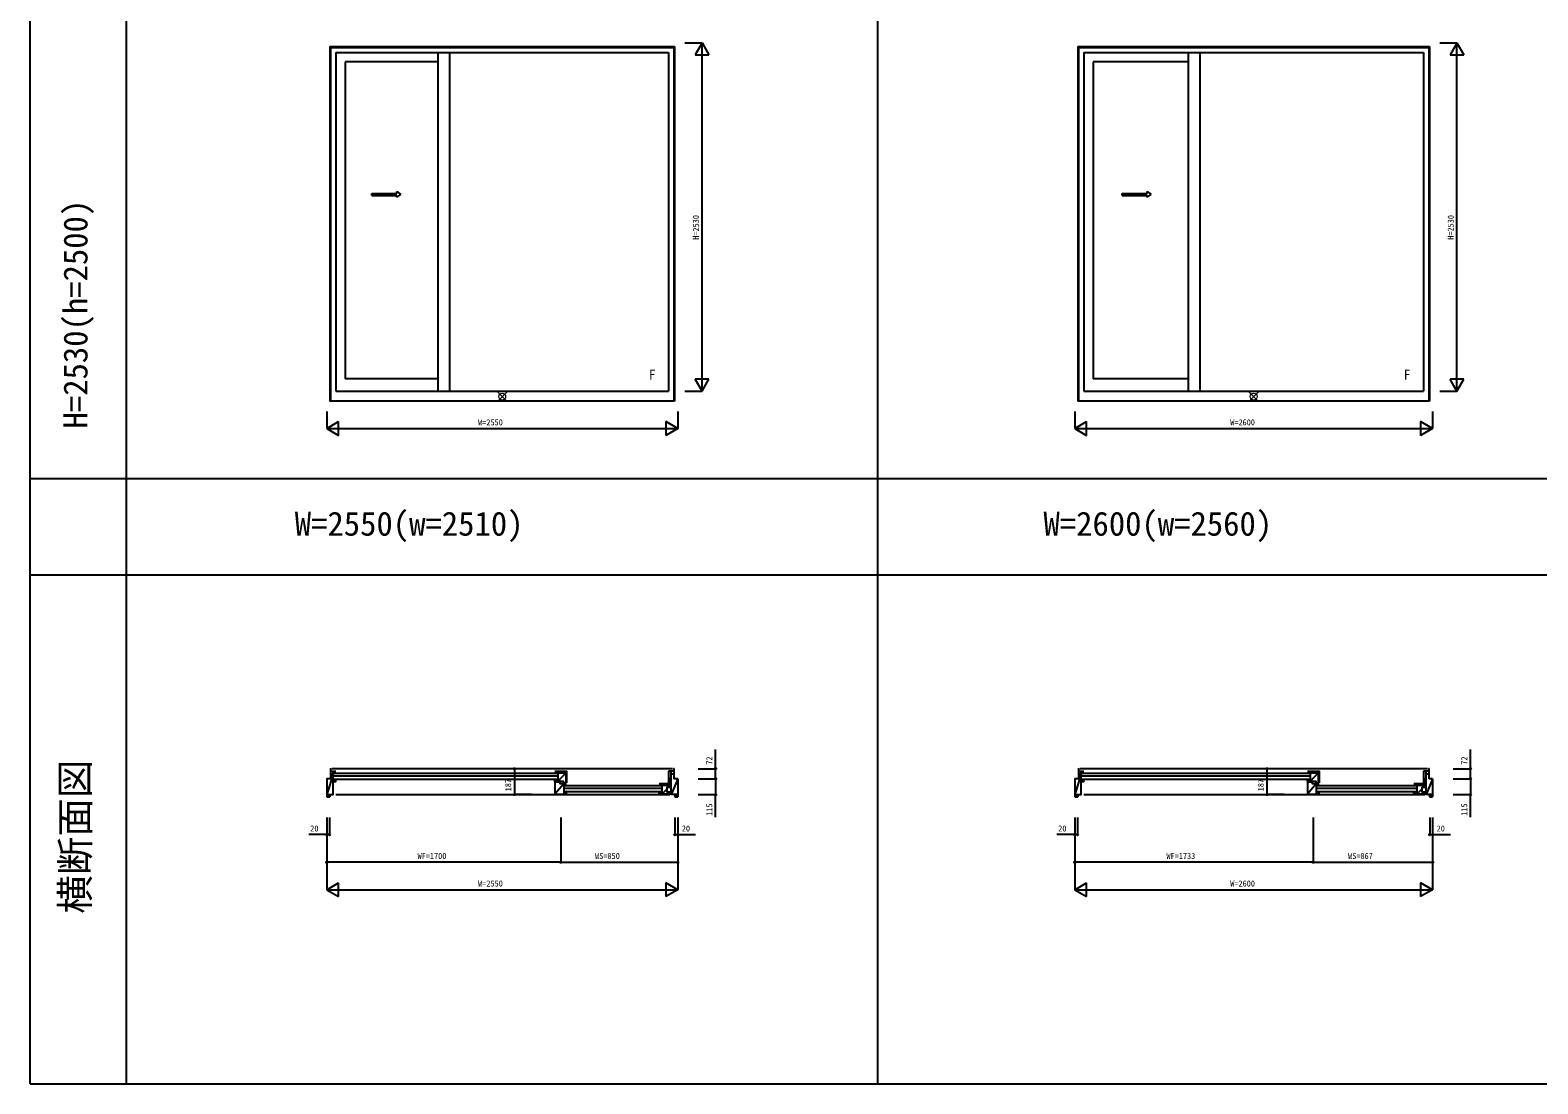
# Model space of a CAD drawing. Units: millimetres, scale not verified. Extents: x -19250 to 19250, y -14000 to 14000.
# Drawn here: x -19250 to -8295, y -14000 to -6343 of the extents above; entities that cross this region are included whole.
import ezdxf
from ezdxf.enums import TextEntityAlignment as Align

# ---------------------------------------------------------------- set-up
doc = ezdxf.new("R2010")
doc.units = ezdxf.units.MM
doc.header["$LTSCALE"] = 50
for name, color, linetype in [('0-0_0', 7, 'Continuous'), ('0-1_YKK_A1', 4, 'Continuous'), ('0-2_YKK_B1', 4, 'Continuous'), ('0-4_YKK_F1', 7, 'Continuous'), ('0-6_YKK_N1', 2, 'Continuous')]:
    doc.layers.add(name, color=color, linetype=linetype)
doc.layers.add('0-5_YKK_IN', color=1, linetype='Continuous', lineweight=18)
doc.styles.add('ＭＳ ゴシック', font='')
doc.styles.get('ＭＳ ゴシック').set_extended_font_data('MS Gothic')

msp = doc.modelspace()

# ---------------------------------------------------------------- linework, layer by layer
at = {"layer": '0-1_YKK_A1'}
for p, q in [((-17072, -6462), (-17072, -9038)), ((-17072, -6462), (-14568, -6462)), ((-17068, -6462), (-17068, -9038)), ((-14572, -6462), (-14572, -9038)), ((-14568, -6462), (-14568, -9038)), ((-11637, -6462), (-11637, -9038)), ((-11637, -6462), (-9083, -6462)), ((-11633, -6462), (-11633, -9038)), ((-9087, -6462), (-9087, -9038)), ((-9083, -6462), (-9083, -9038)), ((-14572, -6471), (-17068, -6471)), ((-17028, -6506), (-14612, -6506)), ((-17028, -6506), (-17028, -8966)), ((-16960, -6573), (-16960, -8876)), ((-16287, -6573), (-16960, -6573)), ((-16287, -6506), (-16287, -8966)), ((-16203, -6506), (-16203, -8966)), ((-14612, -6506), (-14612, -8966)), ((-9087, -6471), (-11633, -6471)), ((-11593, -6506), (-9127, -6506)), ((-11593, -6506), (-11593, -8966)), ((-11525, -6573), (-11525, -8876)), ((-10835, -6573), (-11525, -6573)), ((-10835, -6506), (-10835, -8966)), ((-10751, -6506), (-10751, -8966)), ((-9127, -6506), (-9127, -8966)), ((-16767.66, -7529.1), (-16586.32, -7529.09)), ((-16767.66, -7544.1), (-16767.66, -7529.1)), ((-16767.66, -7544.1), (-16586.32, -7544.09)), ((-16586.32, -7529.09), (-16586.32, -7516.59)), ((-16586.32, -7516.59), (-16556.32, -7536.59)), ((-16586.32, -7556.59), (-16556.32, -7536.59)), ((-16586.32, -7556.59), (-16586.32, -7544.09)), ((-11315.68, -7529.1), (-11134.34, -7529.09)), ((-11315.67, -7544.1), (-11315.67, -7529.1)), ((-11315.67, -7544.1), (-11134.33, -7544.09)), ((-11134.34, -7529.09), (-11134.34, -7516.59)), ((-11134.34, -7516.59), (-11104.34, -7536.59)), ((-11134.33, -7556.59), (-11104.34, -7536.59)), ((-11134.33, -7556.59), (-11134.33, -7544.09)), ((-17028, -8966), (-14612, -8966)), ((-16287, -8876), (-16960, -8876)), ((-11593, -8966), (-9127, -8966)), ((-10835, -8876), (-11525, -8876)), ((-14568, -9038), (-17072, -9038)), ((-9083, -9038), (-11637, -9038))]:
    msp.add_line(p, q, dxfattribs=at)
at = {"layer": '0-2_YKK_B1'}
for p, q in [((-14582, -11710.75), (-17058, -11710.75)), ((-9097, -11710.75), (-11623, -11710.75)), ((-17068, -11728.75), (-17028, -11728.75)), ((-17028, -11787.25), (-17048, -11803.75)), ((-17041, -11741.75), (-15424, -11741.75)), ((-15424, -11764.25), (-17041, -11764.25)), ((-17041, -11786.75), (-15424, -11786.75)), ((-15373, -11818.75), (-15437, -11893.75)), ((-15417, -11728.75), (-15417, -11803.75)), ((-15358, -11740.75), (-15417, -11803.75)), ((-15374, -11812.75), (-15358, -11812.75)), ((-15373, -11818.75), (-15373, -11893.75)), ((-14596, -11818.75), (-14680, -11818.75)), ((-14660, -11818.75), (-14660, -11893.75)), ((-14572, -11728.75), (-14612, -11728.75)), ((-14612, -11728.75), (-14612, -11812.75)), ((-14592, -11782.75), (-14607, -11812.75)), ((-14592, -11747.75), (-14572, -11747.75)), ((-14545, -11782.75), (-14592, -11897.75)), ((-14545, -11782.75), (-14572, -11782.75)), ((-14545, -11782.75), (-14545, -11914.25)), ((-11633, -11728.75), (-11593, -11728.75)), ((-11593, -11787.25), (-11613, -11803.75)), ((-11606, -11741.75), (-9956, -11741.75)), ((-9956, -11764.25), (-11606, -11764.25)), ((-11606, -11786.75), (-9956, -11786.75)), ((-9905, -11818.75), (-9969, -11893.75)), ((-9949, -11728.75), (-9949, -11803.75)), ((-9890, -11740.75), (-9949, -11803.75)), ((-9906, -11812.75), (-9890, -11812.75)), ((-9905, -11818.75), (-9905, -11893.75)), ((-9111, -11818.75), (-9195, -11818.75)), ((-9175, -11818.75), (-9175, -11893.75)), ((-9087, -11728.75), (-9127, -11728.75)), ((-9127, -11728.75), (-9127, -11812.75)), ((-9107, -11782.75), (-9122, -11812.75)), ((-9107, -11747.75), (-9087, -11747.75)), ((-9060, -11782.75), (-9107, -11897.75)), ((-9060, -11782.75), (-9087, -11782.75)), ((-9060, -11782.75), (-9060, -11914.25)), ((-17095, -11914.25), (-17073.5, -11897.75)), ((-17095, -11914.25), (-17073.5, -11914.25)), ((-17073.5, -11897.75), (-17073.5, -11914.25)), ((-17028, -11897.75), (-14602, -11897.75)), ((-15366, -11831.75), (-14667, -11831.75)), ((-14667, -11854.25), (-15366, -11854.25)), ((-15366, -11876.75), (-14667, -11876.75)), ((-14660, -11877.25), (-14680, -11877.25)), ((-14660, -11877.25), (-14680, -11893.75)), ((-14624, -11858.31), (-14660, -11893.75)), ((-14566.5, -11897.75), (-14566.5, -11914.25)), ((-14566.5, -11914.25), (-14545, -11897.75)), ((-14566.5, -11914.25), (-14545, -11914.25)), ((-11660, -11914.25), (-11638.5, -11897.75)), ((-11660, -11914.25), (-11638.5, -11914.25)), ((-11638.5, -11897.75), (-11638.5, -11914.25)), ((-11593, -11897.75), (-9117, -11897.75)), ((-9898, -11831.75), (-9182, -11831.75)), ((-9182, -11854.25), (-9898, -11854.25)), ((-9898, -11876.75), (-9182, -11876.75)), ((-9175, -11877.25), (-9195, -11877.25)), ((-9175, -11877.25), (-9195, -11893.75)), ((-9139, -11858.31), (-9175, -11893.75)), ((-9081.5, -11897.75), (-9081.5, -11914.25)), ((-9081.5, -11914.25), (-9060, -11897.75)), ((-9081.5, -11914.25), (-9060, -11914.25))]:
    msp.add_line(p, q, dxfattribs=at)
for points in [[(-17072, -11710.75), (-17068, -11710.75), (-17068, -11782.75), (-17095, -11782.75), (-17095, -11914.25)], [(-14568, -11710.75), (-14572, -11710.75), (-14572, -11782.75)], [(-11637, -11710.75), (-11633, -11710.75), (-11633, -11782.75), (-11660, -11782.75), (-11660, -11914.25)], [(-9083, -11710.75), (-9087, -11710.75), (-9087, -11782.75)], [(-17095, -11897.75), (-17048, -11897.75), (-17048, -11728.75)], [(-17068, -11747.75), (-17048, -11747.75), (-17095, -11897.75)], [(-17048, -11803.75), (-17028, -11803.75), (-17028, -11787.25), (-17048, -11787.25)], [(-15437, -11728.75), (-15353, -11728.75), (-15353, -11812.75)], [(-15374, -11812.75), (-15374, -11803.75), (-15437, -11803.75), (-15437, -11787.25)], [(-15437, -11787.25), (-15417, -11787.25), (-15437, -11803.75)], [(-15353, -11818.75), (-15400, -11818.75), (-15400, -11806.75), (-15437, -11806.75), (-15437, -11893.75), (-15353, -11893.75), (-15353, -11877.25)], [(-15417, -11740.75), (-15358, -11740.75), (-15358, -11812.75)], [(-14596, -11818.75), (-14596, -11846.75), (-14624, -11846.75), (-14624, -11877.75), (-14596, -11877.75), (-14596, -11893.75), (-14680, -11893.75), (-14680, -11877.25)], [(-14660, -11830.75), (-14596, -11830.75), (-14612.25, -11846.75)], [(-14592, -11782.75), (-14607, -11782.75), (-14607, -11812.75), (-14592, -11812.75)], [(-14545, -11897.75), (-14592, -11897.75), (-14592, -11728.75)], [(-11660, -11897.75), (-11613, -11897.75), (-11613, -11728.75)], [(-11633, -11747.75), (-11613, -11747.75), (-11660, -11897.75)], [(-11613, -11803.75), (-11593, -11803.75), (-11593, -11787.25), (-11613, -11787.25)], [(-9969, -11728.75), (-9885, -11728.75), (-9885, -11812.75)], [(-9906, -11812.75), (-9906, -11803.75), (-9969, -11803.75), (-9969, -11787.25)], [(-9969, -11787.25), (-9949, -11787.25), (-9969, -11803.75)], [(-9885, -11818.75), (-9932, -11818.75), (-9932, -11806.75), (-9969, -11806.75), (-9969, -11893.75), (-9885, -11893.75), (-9885, -11877.25)], [(-9949, -11740.75), (-9890, -11740.75), (-9890, -11812.75)], [(-9111, -11818.75), (-9111, -11846.75), (-9139, -11846.75), (-9139, -11877.75), (-9111, -11877.75), (-9111, -11893.75), (-9195, -11893.75), (-9195, -11877.25)], [(-9175, -11830.75), (-9111, -11830.75), (-9127.25, -11846.75)], [(-9107, -11782.75), (-9122, -11782.75), (-9122, -11812.75), (-9107, -11812.75)], [(-9060, -11897.75), (-9107, -11897.75), (-9107, -11728.75)], [(-15373, -11877.25), (-15353, -11877.25), (-15373, -11893.75)], [(-9905, -11877.25), (-9885, -11877.25), (-9905, -11893.75)]]:
    msp.add_lwpolyline(points, dxfattribs=at)
at = {"layer": '0-4_YKK_F1'}
for p, q in [((-19250, -14000), (-19250, 14000)), ((-18550, -14000), (-18550, 13300)), ((-13090, -14000), (-13090, 13300)), ((-19250, -9600), (7630, -9600)), ((-19250, -10300), (7630, -10300)), ((-19250, -14000), (19250, -14000))]:
    msp.add_line(p, q, dxfattribs=at)
at = {"layer": '0-5_YKK_IN'}
for p, q in [((-15855.36, -8970.64), (-15784.64, -9041.36)), ((-15855.36, -9041.36), (-15784.64, -8970.64)), ((-10395.36, -8970.64), (-10324.64, -9041.36)), ((-10395.36, -9041.36), (-10324.64, -8970.64))]:
    msp.add_line(p, q, dxfattribs=at)
for centre in [(-15820, -9006), (-10360, -9006)]:
    msp.add_circle(centre, 25, dxfattribs=at)
at = {"layer": '0-6_YKK_N1'}
for p, q in [((-14493, -6436), (-14368, -6436)), ((-14368, -6436), (-14418, -6522.6)), ((-14368, -8966), (-14368, -6436)), ((-14368, -6436), (-14318, -6522.6)), ((-9008, -6436), (-8883, -6436)), ((-8883, -6436), (-8933, -6522.6)), ((-8883, -8966), (-8883, -6436)), ((-8883, -6436), (-8833, -6522.6)), ((-14418, -6522.6), (-14318, -6522.6)), ((-8933, -6522.6), (-8833, -6522.6)), ((-14493, -8966), (-14368, -8966)), ((-14368, -8966), (-14418, -8879.4)), ((-14318, -8879.4), (-14418, -8879.4)), ((-14368, -8966), (-14318, -8879.4)), ((-9008, -8966), (-8883, -8966)), ((-8883, -8966), (-8933, -8879.4)), ((-8833, -8879.4), (-8933, -8879.4)), ((-8883, -8966), (-8833, -8879.4)), ((-17095, -9113), (-17095, -9238)), ((-17095, -9238), (-17008.4, -9188)), ((-17008.4, -9288), (-17008.4, -9188)), ((-14545, -9238), (-14631.6, -9188)), ((-14631.6, -9188), (-14631.6, -9288)), ((-14545, -9113), (-14545, -9238)), ((-11660, -9113), (-11660, -9238)), ((-11660, -9238), (-11573.4, -9188)), ((-11573.4, -9288), (-11573.4, -9188)), ((-9060, -9238), (-9146.6, -9188)), ((-9146.6, -9188), (-9146.6, -9288)), ((-9060, -9113), (-9060, -9238)), ((-17095, -9238), (-14545, -9238)), ((-17095, -9238), (-17008.4, -9288)), ((-14545, -9238), (-14631.6, -9288)), ((-11660, -9238), (-9060, -9238)), ((-11660, -9238), (-11573.4, -9288)), ((-9060, -9238), (-9146.6, -9288)), ((-15606.61, -11710.75), (-15731.61, -11710.75)), ((-15731.61, -11710.75), (-15731.61, -11897.75)), ((-14395, -11710.75), (-14270, -11710.75)), ((-10138.61, -11710.75), (-10263.61, -11710.75)), ((-10263.61, -11710.75), (-10263.61, -11897.75)), ((-8910, -11710.75), (-8785, -11710.75)), ((-14270, -11782.75), (-14270, -11897.75)), ((-8910, -11782.75), (-8785, -11782.75)), ((-8785, -11782.75), (-8785, -11897.75)), ((-15606.61, -11897.75), (-15731.61, -11897.75)), ((-14395, -11897.75), (-14270, -11897.75)), ((-14270, -12062.54), (-14270, -11897.75)), ((-10138.61, -11897.75), (-10263.61, -11897.75)), ((-8910, -11897.75), (-8785, -11897.75)), ((-8785, -12062.54), (-8785, -11897.75)), ((-17095, -12064.25), (-17095, -12589.25)), ((-14545, -12064.25), (-14545, -12589.25)), ((-11660, -12064.25), (-11660, -12589.25)), ((-9060, -12064.25), (-9060, -12589.25)), ((-15395, -12389.25), (-14545, -12389.25)), ((-9927, -12389.25), (-11660, -12389.25)), ((-17095, -12589.25), (-17008.4, -12539.25)), ((-17095, -12589.25), (-14545, -12589.25)), ((-17095, -12589.25), (-17008.4, -12639.25)), ((-17008.4, -12639.25), (-17008.4, -12539.25)), ((-14545, -12589.25), (-14631.6, -12539.25)), ((-14631.6, -12539.25), (-14631.6, -12639.25)), ((-14545, -12589.25), (-14631.6, -12639.25)), ((-11660, -12589.25), (-11573.4, -12539.25)), ((-11660, -12589.25), (-9060, -12589.25)), ((-11660, -12589.25), (-11573.4, -12639.25)), ((-11573.4, -12639.25), (-11573.4, -12539.25)), ((-9060, -12589.25), (-9146.6, -12539.25)), ((-9146.6, -12539.25), (-9146.6, -12639.25)), ((-9060, -12589.25), (-9146.6, -12639.25))]:
    msp.add_line(p, q, dxfattribs=at)
for points in [[(-14395, -11782.75), (-14270, -11782.75), (-14270, -11710.75), (-14270, -11570.75)], [(-8785, -11782.75), (-8785, -11710.75), (-8785, -11570.75)], [(-17075, -12064.25), (-17075, -12189.25), (-17095, -12189.25), (-17225, -12189.25)], [(-15395, -12064.25), (-15395, -12389.25), (-17095, -12389.25)], [(-14565, -12064.25), (-14565, -12189.25), (-14545, -12189.25), (-14415, -12189.25)], [(-11640, -12064.25), (-11640, -12189.25), (-11660, -12189.25), (-11790, -12189.25)], [(-9927, -12064.25), (-9927, -12389.25), (-9060, -12389.25)], [(-9080, -12064.25), (-9080, -12189.25), (-9060, -12189.25), (-8930, -12189.25)]]:
    msp.add_lwpolyline(points, dxfattribs=at)
for centre in [(-15731.61, -11710.75), (-14270, -11710.75), (-10263.61, -11710.75), (-8785, -11710.75), (-14270, -11782.75), (-8785, -11782.75), (-15731.61, -11897.75), (-14270, -11897.75), (-10263.61, -11897.75), (-8785, -11897.75), (-17095, -12189.25), (-17075, -12189.25), (-14565, -12189.25), (-14545, -12189.25), (-11660, -12189.25), (-11640, -12189.25), (-9080, -12189.25), (-9060, -12189.25), (-17095, -12389.25), (-15395, -12389.25), (-14545, -12389.25), (-11660, -12389.25), (-9927, -12389.25), (-9060, -12389.25)]:
    msp.add_circle(centre, 5, dxfattribs=at)

# ---------------------------------------------------------------- texts
at = {"layer": '0-0_0', "color": 3, "style": 'ＭＳ ゴシック'}
for s, height, p in [('H=2530(h=2500)', 174.5, (-18781, -9237.5)), ('横断面図', 205.3, (-18760, -12763.73))]:
    msp.add_text(s, height=height, rotation=90, dxfattribs=at).set_placement(p, align=Align.BOTTOM_LEFT)
for s, p in [('W=2550(w=2510)', (-17327.33, -10069)), ('W=2600(w=2560)', (-11887.17, -10069))]:
    msp.add_text(s, height=174.5, dxfattribs=at).set_placement(p, align=Align.BOTTOM_LEFT)
at = {"layer": '0-1_YKK_A1', "style": 'ＭＳ ゴシック'}
for p in [(-14754.94, -8904.76), (-9269.94, -8904.76)]:
    msp.add_text('F', height=73.31, dxfattribs=at).set_placement(p, align=Align.BOTTOM_LEFT)
at = {"layer": '0-6_YKK_N1', "style": 'ＭＳ ゴシック'}
for s, p in [('H=2530', (-14378, -7866)), ('H=2530', (-8893, -7866)), ('72', (-14280, -11680.75)), ('72', (-8795, -11680.75)), ('187', (-15741.61, -11874.25)), ('187', (-10273.61, -11874.25)), ('115', (-14280, -12052.54)), ('115', (-8795, -12052.54))]:
    msp.add_text(s, height=43.99, rotation=90, dxfattribs=at).set_placement(p, align=Align.BOTTOM_LEFT)
for s, p in [('W=2550', (-15995, -9228)), ('W=2600', (-10530, -9228)), ('20', (-17215, -12179.25)), ('20', (-14515, -12179.25)), ('20', (-11780, -12179.25)), ('20', (-9030, -12179.25)), ('WF=1700', (-16435, -12379.25)), ('WS=850', (-15145, -12379.25)), ('WF=1733', (-10993.5, -12379.25)), ('WS=867', (-9673.5, -12379.25)), ('W=2550', (-15995, -12579.25)), ('W=2600', (-10530, -12579.25))]:
    msp.add_text(s, height=43.99, dxfattribs=at).set_placement(p, align=Align.BOTTOM_LEFT)

doc.saveas('drawing.dxf')
